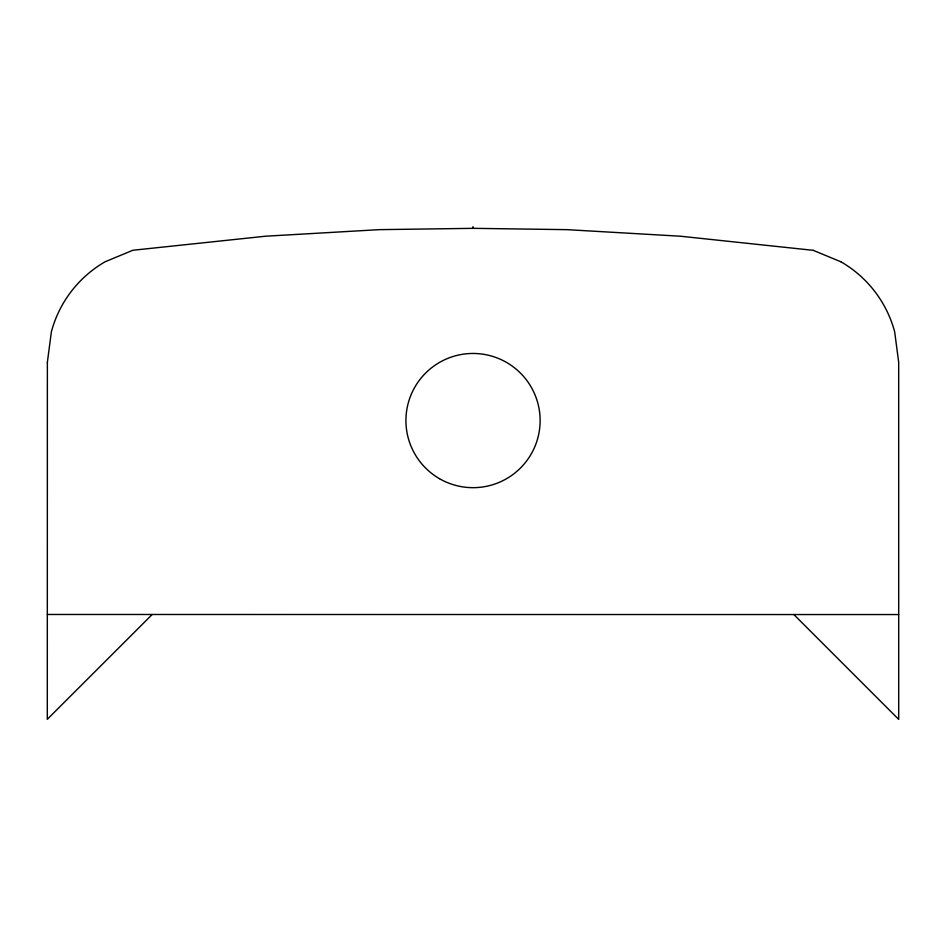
<?xml version="1.0" encoding="UTF-8"?>
<svg xmlns="http://www.w3.org/2000/svg" width="946" height="946" viewBox="0 0 946 946"><rect width="100%" height="100%" fill="white"/><g stroke="black" fill="none" stroke-linecap="round" stroke-linejoin="round"><path stroke-width="1.42" d="M47.371 362.235L47.3 719.303L152.176 614.486M813.182 250.323L680.576 236.228L566.926 229.653L473.047 228.329L473.047 226.614M47.371 362.247L51.391 331.727A115.246 115.246 0 0 1 105.112 261.77L132.901 250.252L265.507 236.216L379.169 229.653L473.047 228.341M47.324 614.474L898.7 614.557M813.182 250.312L840.982 261.829M793.848 614.533L898.7 719.386L898.688 362.306L894.668 331.798A115.246 115.246 0 0 0 840.97 261.817M439.464 478.676A67.107 67.107 0 0 0 540.131 420.568A67.107 67.107 0 0 0 439.476 362.448A67.107 67.107 0 0 0 439.464 478.676"/></g></svg>
